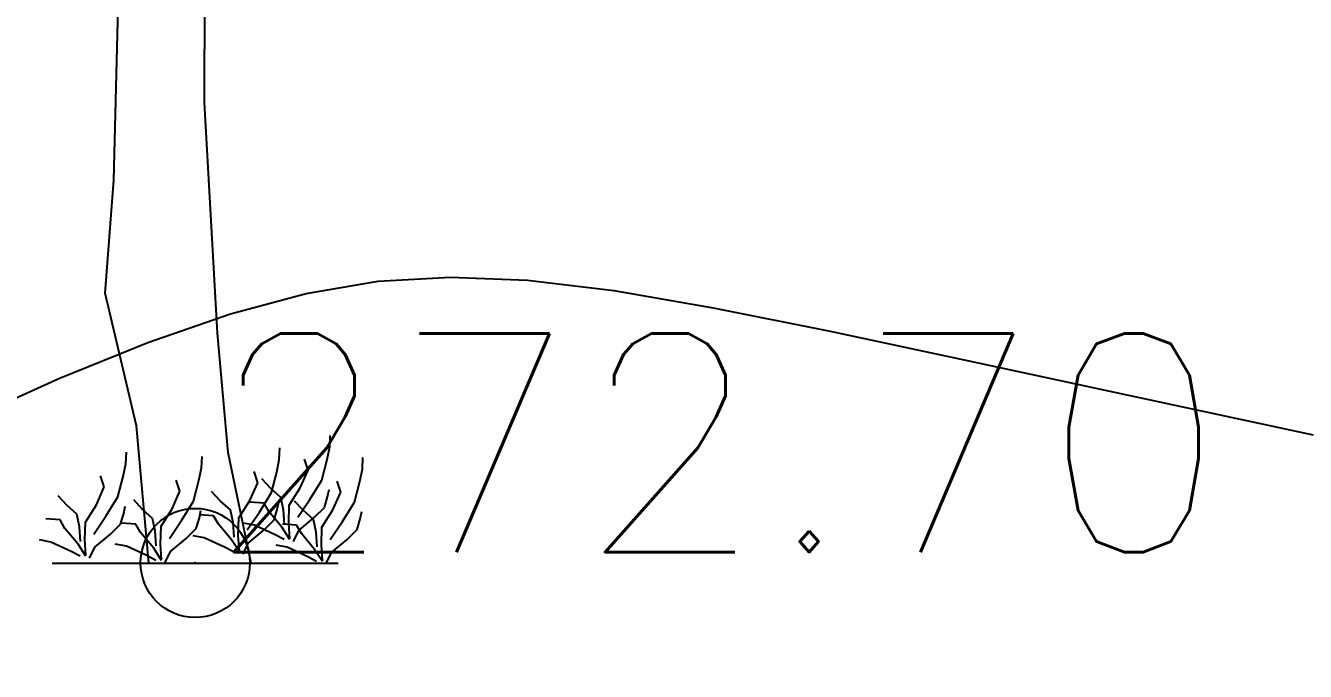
# Model space of a CAD drawing. Header units: millimetres. Extents: x 524954 to 526204, y 9523489 to 9524010.
# Drawn here: x 525848.94 to 525854.8, y 9523669.74 to 9523672.69 of the extents above; entities that cross this region are included whole.
import ezdxf

# ---------------------------------------------------------------- set-up
doc = ezdxf.new("R2010")
doc.units = ezdxf.units.MM
doc.header["$PDMODE"] = 32
doc.header["$PDSIZE"] = 0.5
doc.linetypes.add('ACAD_ISO12W100', pattern=[21, 12, -3, 0, -3, 0, -3])
for name, color, linetype in [('Arbre', 34, 'ACAD_ISO12W100'), ('CN_01_00', 3, 'Continuous'), ('TopoAlt', 3, 'Continuous'), ('TOPOJIS', 7, 'Continuous')]:
    doc.layers.add(name, color=color, linetype=linetype)
doc.styles.add('Simplex 1.0', font='Simplex.shx', dxfattribs={"width": 0.99, "height": 1})

# ---------------------------------------------------------------- blocks, each defined once
blk = doc.blocks.new('TCPOINT M')
at = {"color": 0}
blk.add_point((0, 0), dxfattribs=at)
at = {"layer": 'TopoAlt', "style": 'Simplex 1.0', "width": 0.99}
blk.add_attdef('ALT', (0.15, 0.15), '', height=1, dxfattribs=at)
blk = doc.blocks.new('v088')
at = {"linetype": 'Continuous'}
for p, q in [((0.0429, 2.1085), (0.0445, 2.6247)), ((-0.3726, 1.7516), (-0.3518, 2.5418)), ((0.1022, 1.0525), (0.0429, 2.1085)), ((-0.4115, 1.2346), (-0.3726, 1.7516)), ((-0.2683, 0.6281), (-0.4115, 1.2346)), ((0.151, 0.5063), (0.1022, 1.0525)), ((-0.2127, 0), (-0.2683, 0.6281)), ((0.2565, 0), (0.151, 0.5063)), ((-0.6539, 0), (0.6539, 0))]:
    blk.add_line(p, q, dxfattribs=at)
at = {"color": 3, "linetype": 'Continuous'}
for p, q in [((0.6034, 0.4736), (0.6155, 0.5313)), ((0.6155, 0.5313), (0.6179, 0.5842)), ((-0.3173, 0.4544), (-0.3149, 0.5073)), ((0.0288, 0.4351), (0.0313, 0.488)), ((0.3726, 0.4159), (0.3847, 0.4736)), ((0.3847, 0.4736), (0.3871, 0.5265)), ((0.5169, 0.4255), (0.5001, 0.476)), ((0.5794, 0.3798), (0.6034, 0.4736)), ((0.7645, 0.4303), (0.7669, 0.4832)), ((-0.3294, 0.3967), (-0.3173, 0.4544)), ((0.0168, 0.3774), (0.0288, 0.4351)), ((0.2861, 0.3678), (0.2693, 0.4183)), ((0.3486, 0.3221), (0.3726, 0.4159)), ((0.4808, 0.3438), (0.5169, 0.4255)), ((0.7525, 0.3726), (0.7645, 0.4303)), ((-0.4159, 0.3486), (-0.4327, 0.3991)), ((-0.3534, 0.3029), (-0.3294, 0.3967)), ((-0.0697, 0.3294), (-0.0865, 0.3798)), ((-0.0072, 0.2837), (0.0168, 0.3774)), ((0.25, 0.2861), (0.2861, 0.3678)), ((0.3462, 0.3414), (0.3053, 0.3847)), ((0.5241, 0.2909), (0.5794, 0.3798)), ((0.6659, 0.3246), (0.6491, 0.375)), ((0.7285, 0.2789), (0.7525, 0.3726)), ((-0.5866, 0.2645), (-0.6275, 0.3077)), ((-0.452, 0.2669), (-0.4159, 0.3486)), ((-0.4087, 0.214), (-0.3534, 0.3029)), ((-0.1058, 0.2476), (-0.0697, 0.3294)), ((0.1154, 0.2837), (0.0745, 0.327)), ((0.2933, 0.2332), (0.3486, 0.3221)), ((0.3919, 0.3005), (0.3462, 0.3414)), ((0.4039, 0.2428), (0.3919, 0.3005)), ((0.4303, 0.2645), (0.4808, 0.3438)), ((0.5914, 0.2548), (0.6058, 0.3029)), ((0.6058, 0.3029), (0.6131, 0.3366)), ((0.6299, 0.2428), (0.6659, 0.3246)), ((-0.5409, 0.2236), (-0.5866, 0.2645)), ((-0.5025, 0.1875), (-0.452, 0.2669)), ((-0.327, 0.226), (-0.3197, 0.2596)), ((-0.2404, 0.2452), (-0.2813, 0.2885)), ((-0.1947, 0.2043), (-0.2404, 0.2452)), ((-0.1563, 0.1683), (-0.1058, 0.2476)), ((-0.0625, 0.1947), (-0.0072, 0.2837)), ((0.0192, 0.2068), (0.0264, 0.2404)), ((0.1611, 0.2428), (0.1154, 0.2837)), ((0.1731, 0.1851), (0.1611, 0.2428)), ((0.1995, 0.2068), (0.25, 0.2861)), ((0.3149, 0.2741), (0.25, 0.2789)), ((0.3366, 0.2356), (0.3149, 0.2741)), ((0.3967, 0.1635), (0.3366, 0.2356)), ((0.3606, 0.1971), (0.375, 0.2452)), ((0.375, 0.2452), (0.3823, 0.2789)), ((0.4087, 0.1755), (0.4039, 0.2428)), ((0.4279, 0.1827), (0.4303, 0.2645)), ((0.4953, 0.2404), (0.4544, 0.2837)), ((0.4688, 0.2092), (0.5241, 0.2909)), ((0.5409, 0.1995), (0.4953, 0.2404)), ((0.5457, 0.2092), (0.5914, 0.2548)), ((0.5794, 0.1635), (0.6299, 0.2428)), ((0.6732, 0.1899), (0.7285, 0.2789)), ((0.7549, 0.2019), (0.7621, 0.2356)), ((-0.6179, 0.1971), (-0.6828, 0.2019)), ((-0.5962, 0.1587), (-0.6179, 0.1971)), ((-0.5289, 0.1659), (-0.5409, 0.2236)), ((-0.5049, 0.1058), (-0.5025, 0.1875)), ((-0.464, 0.1322), (-0.4087, 0.214)), ((-0.3871, 0.1322), (-0.3414, 0.1779)), ((-0.3414, 0.1779), (-0.327, 0.226)), ((-0.2717, 0.1779), (-0.3366, 0.1827)), ((-0.25, 0.1394), (-0.2717, 0.1779)), ((-0.1827, 0.1467), (-0.1947, 0.2043)), ((-0.1178, 0.113), (-0.0625, 0.1947)), ((0.0048, 0.1587), (0.0192, 0.2068)), ((0.0841, 0.2164), (0.0192, 0.2212)), ((0.1058, 0.1779), (0.0841, 0.2164)), ((0.1659, 0.1058), (0.1058, 0.1779)), ((0.1779, 0.1178), (0.1731, 0.1851)), ((0.1971, 0.125), (0.1995, 0.2068)), ((0.2717, 0.1731), (0.2212, 0.1827)), ((0.238, 0.1515), (0.2933, 0.2332)), ((0.3149, 0.1515), (0.3606, 0.1971)), ((0.464, 0.1731), (0.3991, 0.1779)), ((0.4327, 0.113), (0.4279, 0.1827)), ((0.4736, 0.1491), (0.5457, 0.2092)), ((0.5529, 0.1418), (0.5409, 0.1995)), ((0.6179, 0.1082), (0.6732, 0.1899)), ((0.7405, 0.1539), (0.7549, 0.2019)), ((-0.5361, 0.0865), (-0.5962, 0.1587)), ((-0.5241, 0.0986), (-0.5289, 0.1659)), ((-0.4592, 0.0721), (-0.3871, 0.1322)), ((-0.1899, 0.0673), (-0.25, 0.1394)), ((-0.1779, 0.0793), (-0.1827, 0.1467)), ((-0.1587, 0.0865), (-0.1563, 0.1683)), ((-0.0409, 0.113), (0.0048, 0.1587)), ((0.0409, 0.1154), (-0.0096, 0.125)), ((0.2019, 0.0553), (0.1971, 0.125)), ((0.2428, 0.0914), (0.3149, 0.1515)), ((0.3654, 0.1298), (0.2717, 0.1731)), ((0.4063, 0.1082), (0.3654, 0.1298)), ((0.4327, 0.1082), (0.3967, 0.1635)), ((0.4496, 0.0986), (0.4736, 0.1491)), ((0.4856, 0.1346), (0.464, 0.1731)), ((0.5457, 0.0625), (0.4856, 0.1346)), ((0.5578, 0.0745), (0.5529, 0.1418)), ((0.577, 0.0817), (0.5794, 0.1635)), ((0.6948, 0.1082), (0.7405, 0.1539)), ((-0.6611, 0.0962), (-0.7116, 0.1058)), ((-0.5674, 0.0529), (-0.6611, 0.0962)), ((-0.5001, 0.0313), (-0.5361, 0.0865)), ((-0.5001, 0.0361), (-0.5049, 0.1058)), ((-0.4832, 0.0216), (-0.4592, 0.0721)), ((-0.3149, 0.0769), (-0.3654, 0.0865)), ((-0.2212, 0.0337), (-0.3149, 0.0769)), ((-0.1539, 0.012), (-0.1899, 0.0673)), ((-0.1539, 0.0168), (-0.1587, 0.0865)), ((-0.113, 0.0529), (-0.0409, 0.113)), ((0.1346, 0.0721), (0.0409, 0.1154)), ((0.1755, 0.0505), (0.1346, 0.0721)), ((0.2019, 0.0505), (0.1659, 0.1058)), ((0.2188, 0.0409), (0.2428, 0.0914)), ((0.4207, 0.0721), (0.3702, 0.0817)), ((0.5145, 0.0288), (0.4207, 0.0721)), ((0.5818, 0.0072), (0.5457, 0.0625)), ((0.5818, 0.012), (0.577, 0.0817)), ((0.6227, 0.0481), (0.6948, 0.1082)), ((-0.5265, 0.0313), (-0.5674, 0.0529)), ((-0.1803, 0.012), (-0.2212, 0.0337)), ((-0.137, 0.0024), (-0.113, 0.0529)), ((0.5554, 0.0072), (0.5145, 0.0288)), ((0.5986, -0.0024), (0.6227, 0.0481))]:
    blk.add_line(p, q, dxfattribs=at)

msp = doc.modelspace()

# ---------------------------------------------------------------- linework, layer by layer
at = {"layer": 'CN_01_00', "elevation": 273, "flags": 128}
msp.add_lwpolyline([(525845.7354, 9523669.264), (525846.1035, 9523669.4886), (525846.4923, 9523669.7204), (525846.9054, 9523669.9597), (525847.3372, 9523670.2017), (525847.78, 9523670.4403), (525848.2256, 9523670.6696), (525848.6662, 9523670.8835), (525849.094, 9523671.076), (525849.5009, 9523671.241), (525849.8792, 9523671.3726), (525850.2254, 9523671.466), (525850.5544, 9523671.5216), (525850.8857, 9523671.5411), (525851.2387, 9523671.5263), (525851.6328, 9523671.4789), (525852.0876, 9523671.4005), (525852.6224, 9523671.293), (525853.2566, 9523671.1579), (525854.0012, 9523670.9979), (525854.8323, 9523670.8193)], dxfattribs=at)

# ---------------------------------------------------------------- block references
at = {"layer": 'Arbre'}
msp.add_blockref('v088', (525849.718, 9523670.232), dxfattribs=at)
at = {"layer": 'TOPOJIS'}
ref = msp.add_blockref('TCPOINT M', (525849.7181, 9523670.2323, 272.7), dxfattribs=at)
ref.add_attrib('ALT', '272.70', (525849.7681, 9523670.2823, 272.7), dxfattribs={"layer": 'TopoAlt', "height": 1, "style": 'Simplex 1.0', "width": 0.99})

doc.saveas('drawing.dxf')
